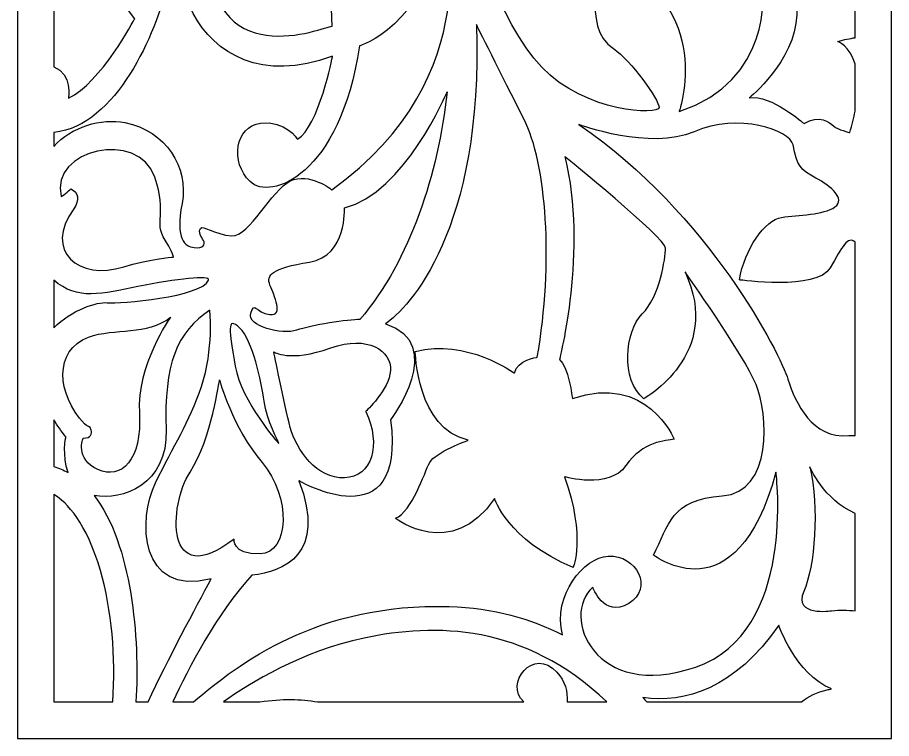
# Model space of a CAD drawing. Header units: centimetres. Extents: x -9.4 to 9.2, y -13.7 to 14.1.
# Drawn here: x -9.4 to -0.51, y -13.74 to -6.41 of the extents above; entities that cross this region are included whole.
import ezdxf

# ---------------------------------------------------------------- set-up
doc = ezdxf.new("R2010")
doc.units = ezdxf.units.CM
doc.header["$MEASUREMENT"] = 0
doc.layers.add('layer 1', color=7, linetype='Continuous')

msp = doc.modelspace()

# ---------------------------------------------------------------- linework, layer by layer
at = {"layer": 'layer 1', "color": 250}
for points, knots in [([(-9.39623, 14.10717), (-9.39623, 14.10717), (-8.4907, 14.10717), (-8.4907, 14.10717), (-8.4907, 14.10717), (-8.4907, 14.10717), (-8.28266, 14.10717), (-8.28266, 14.10717), (-8.28266, 14.10717), (-8.28266, 14.10717), (-7.49033, 14.10717), (-7.49033, 14.10717), (-7.49033, 14.10717), (-7.49033, 14.10717), (-7.18845, 14.10717), (-7.18845, 14.10717), (-7.18845, 14.10717), (-7.18845, 14.10717), (-0.5088, 14.10717), (-0.5088, 14.10717), (-0.5088, 14.10717), (-0.5088, 14.10717), (-0.5088, 12.865), (-0.5088, 12.865), (-0.5088, 12.865), (-0.5088, 12.865), (-0.5088, 11.52981), (-0.5088, 11.52981), (-0.5088, 11.52981), (-0.5088, 11.52981), (-0.5088, 10.46051), (-0.5088, 10.46051), (-0.5088, 10.46051), (-0.5088, 10.46051), (-0.5088, 10.13967), (-0.5088, 10.13967), (-0.5088, 10.13967), (-0.5088, 10.13967), (-0.5088, 3.6495), (-0.5088, 3.6495), (-0.5088, 3.6495), (-0.5088, 3.6495), (-0.5088, 3.05966), (-0.5088, 3.05966), (-0.5088, 3.05966), (-0.5088, 3.05966), (-0.5088, 2.60415), (-0.5088, 2.60415), (-0.5088, 2.60415), (-0.5088, 2.60415), (-0.5088, 1.67173), (-0.5088, 1.67173), (-0.5088, 1.67173), (-0.5088, 1.67173), (-0.5088, -2.75053), (-0.5088, -2.75053), (-0.5088, -2.75053), (-0.5088, -2.75053), (-0.5088, -3.219), (-0.5088, -3.219), (-0.5088, -3.219), (-0.5088, -3.219), (-0.5088, -6.68845), (-0.5088, -6.68845), (-0.5088, -6.68845), (-0.5088, -6.68845), (-0.5088, -9.0131), (-0.5088, -9.0131), (-0.5088, -9.0131), (-0.5088, -9.0131), (-0.5088, -10.85505), (-0.5088, -10.85505), (-0.5088, -10.85505), (-0.5088, -10.85505), (-0.5088, -11.49951), (-0.5088, -11.49951), (-0.5088, -11.49951), (-0.5088, -11.49951), (-0.5088, -12.5792), (-0.5088, -12.5792), (-0.5088, -12.5792), (-0.5088, -12.5792), (-0.5088, -13.22726), (-0.5088, -13.22726), (-0.5088, -13.22726), (-0.5088, -13.22726), (-0.5088, -13.53174), (-0.5088, -13.53174), (-0.5088, -13.53174), (-0.5088, -13.53174), (-0.5088, -13.7401), (-0.5088, -13.7401), (-0.5088, -13.7401), (-0.5088, -13.7401), (-0.67726, -13.7401), (-0.67726, -13.7401), (-0.67726, -13.7401), (-0.67726, -13.7401), (-1.42322, -13.7401), (-1.42322, -13.7401), (-1.42322, -13.7401), (-1.42322, -13.7401), (-1.69463, -13.7401), (-1.69463, -13.7401), (-1.69463, -13.7401), (-1.69463, -13.7401), (-2.72002, -13.7401), (-2.72002, -13.7401), (-2.72002, -13.7401), (-2.72002, -13.7401), (-3.06155, -13.7401), (-3.06155, -13.7401), (-3.06155, -13.7401), (-3.06155, -13.7401), (-4.01092, -13.7401), (-4.01092, -13.7401), (-4.01092, -13.7401), (-4.01092, -13.7401), (-6.15365, -13.7401), (-6.15365, -13.7401), (-6.15365, -13.7401), (-6.15365, -13.7401), (-7.44628, -13.7401), (-7.44628, -13.7401), (-7.44628, -13.7401), (-7.44628, -13.7401), (-8.22755, -13.7401), (-8.22755, -13.7401), (-8.22755, -13.7401), (-8.22755, -13.7401), (-8.2384, -13.7401), (-8.2384, -13.7401), (-8.2384, -13.7401), (-8.2384, -13.7401), (-8.47223, -13.7401), (-8.47223, -13.7401), (-8.47223, -13.7401), (-8.47223, -13.7401), (-9.39623, -13.7401), (-9.39623, -13.7401), (-9.39623, -13.7401), (-9.39623, -13.7401), (-9.39623, -11.70663), (-9.39623, -11.70663), (-9.39623, -11.70663), (-9.39623, -11.70663), (-9.39623, -10.98146), (-9.39623, -10.98146), (-9.39623, -10.98146), (-9.39623, -10.98146), (-9.39623, -7.4774), (-9.39623, -7.4774), (-9.39623, -7.4774), (-9.39623, -7.4774), (-9.39623, -6.98407), (-9.39623, -6.98407), (-9.39623, -6.98407), (-9.39623, -6.98407), (-9.39623, -5.33822), (-9.39623, -5.33822), (-9.39623, -5.33822), (-9.39623, -5.33822), (-9.39623, -4.72752), (-9.39623, -4.72752), (-9.39623, -4.72752), (-9.39623, -4.72752), (-9.39623, 2.55554), (-9.39623, 2.55554), (-9.39623, 2.55554), (-9.39623, 2.55554), (-9.39623, 2.83152), (-9.39623, 2.83152), (-9.39623, 2.83152), (-9.39623, 2.83152), (-9.39623, 5.08445), (-9.39623, 5.08445), (-9.39623, 5.08445), (-9.39623, 5.08445), (-9.39623, 5.74677), (-9.39623, 5.74677), (-9.39623, 5.74677), (-9.39623, 5.74677), (-9.39623, 6.24255), (-9.39623, 6.24255), (-9.39623, 6.24255), (-9.39623, 6.24255), (-9.39623, 6.90871), (-9.39623, 6.90871), (-9.39623, 6.90871), (-9.39623, 6.90871), (-9.39623, 14.10717), (-9.39623, 14.10717)], [0, 0, 0, 0, 0.0204082, 0.0204082, 0.0204082, 0.0204082, 0.0408163, 0.0408163, 0.0408163, 0.0408163, 0.0612245, 0.0612245, 0.0612245, 0.0612245, 0.0816327, 0.0816327, 0.0816327, 0.0816327, 0.1020408, 0.1020408, 0.1020408, 0.1020408, 0.122449, 0.122449, 0.122449, 0.122449, 0.1428571, 0.1428571, 0.1428571, 0.1428571, 0.1632653, 0.1632653, 0.1632653, 0.1632653, 0.1836735, 0.1836735, 0.1836735, 0.1836735, 0.2040816, 0.2040816, 0.2040816, 0.2040816, 0.2244898, 0.2244898, 0.2244898, 0.2244898, 0.244898, 0.244898, 0.244898, 0.244898, 0.2653061, 0.2653061, 0.2653061, 0.2653061, 0.2857143, 0.2857143, 0.2857143, 0.2857143, 0.3061224, 0.3061224, 0.3061224, 0.3061224, 0.3265306, 0.3265306, 0.3265306, 0.3265306, 0.3469388, 0.3469388, 0.3469388, 0.3469388, 0.3673469, 0.3673469, 0.3673469, 0.3673469, 0.3877551, 0.3877551, 0.3877551, 0.3877551, 0.4081633, 0.4081633, 0.4081633, 0.4081633, 0.4285714, 0.4285714, 0.4285714, 0.4285714, 0.4489796, 0.4489796, 0.4489796, 0.4489796, 0.4693878, 0.4693878, 0.4693878, 0.4693878, 0.4897959, 0.4897959, 0.4897959, 0.4897959, 0.5102041, 0.5102041, 0.5102041, 0.5102041, 0.5306122, 0.5306122, 0.5306122, 0.5306122, 0.5510204, 0.5510204, 0.5510204, 0.5510204, 0.5714286, 0.5714286, 0.5714286, 0.5714286, 0.5918367, 0.5918367, 0.5918367, 0.5918367, 0.6122449, 0.6122449, 0.6122449, 0.6122449, 0.6326531, 0.6326531, 0.6326531, 0.6326531, 0.6530612, 0.6530612, 0.6530612, 0.6530612, 0.6734694, 0.6734694, 0.6734694, 0.6734694, 0.6938776, 0.6938776, 0.6938776, 0.6938776, 0.7142857, 0.7142857, 0.7142857, 0.7142857, 0.7346939, 0.7346939, 0.7346939, 0.7346939, 0.755102, 0.755102, 0.755102, 0.755102, 0.7755102, 0.7755102, 0.7755102, 0.7755102, 0.7959184, 0.7959184, 0.7959184, 0.7959184, 0.8163265, 0.8163265, 0.8163265, 0.8163265, 0.8367347, 0.8367347, 0.8367347, 0.8367347, 0.8571429, 0.8571429, 0.8571429, 0.8571429, 0.877551, 0.877551, 0.877551, 0.877551, 0.8979592, 0.8979592, 0.8979592, 0.8979592, 0.9183673, 0.9183673, 0.9183673, 0.9183673, 0.9387755, 0.9387755, 0.9387755, 0.9387755, 0.9591837, 0.9591837, 0.9591837, 0.9591837, 1, 1, 1, 1]), ([(-9.02592, -7.57534), (-8.38208, -7.50435), (-7.9963, -6.5673), (-7.8628, -6.05947), (-7.8628, -6.05947), (-7.29808, -3.91142), (-7.52797, -2.61432), (-8.2143, -1.07359), (-8.2143, -1.07359), (-8.27602, -1.07367), (-6.28054, -2.48414), (-6.1973, -6.49625), (-6.1973, -6.49625), (-6.18933, -6.46421), (-7.4147, -7.02901), (-7.44969, -5.75959), (-7.44969, -5.75959), (-7.44969, -5.75959), (-7.19497, -5.88511), (-7.08536, -5.69014), (-7.08536, -5.69014), (-6.97576, -5.49517), (-7.09994, -5.21529), (-7.38193, -5.28721), (-7.38193, -5.28721), (-8.13506, -5.60031), (-7.63028, -7.34027), (-6.19303, -6.79901), (-6.19303, -6.79901), (-6.19303, -6.79901), (-6.33067, -7.51797), (-6.54964, -7.64411), (-6.54964, -7.64411), (-6.54964, -7.64411), (-6.66851, -7.4486), (-6.92503, -7.48013), (-6.92503, -7.48013), (-7.18154, -7.51167), (-7.23563, -7.87803), (-7.03146, -8.07527), (-7.03146, -8.07527), (-6.82729, -8.27251), (-6.11425, -8.01524), (-5.91859, -6.6946), (-5.91859, -6.6946), (-5.91859, -6.6946), (-5.27262, -6.5209), (-5.00447, -5.40692), (-5.00447, -5.40692), (-5.08881, -5.43122), (-4.57507, -6.98459), (-6.19894, -8.1591), (-6.19894, -8.1591), (-6.19894, -8.1591), (-6.43138, -7.97636), (-6.62274, -8.06773), (-6.62274, -8.06773), (-6.81409, -8.1591), (-7.03566, -8.63626), (-7.21694, -8.62611), (-7.21694, -8.62611), (-7.39822, -8.61595), (-7.51305, -8.51147), (-7.53617, -8.55031), (-7.53617, -8.55031), (-7.55929, -8.58915), (-7.52846, -8.63576), (-7.50534, -8.6746), (-7.50534, -8.6746), (-7.48223, -8.71344), (-7.50672, -8.75805), (-7.60053, -8.74632), (-7.60053, -8.74632), (-7.69433, -8.73459), (-7.79215, -8.66776), (-7.72268, -8.2972), (-7.72268, -8.2972), (-7.65321, -7.92664), (-7.88561, -7.55885), (-8.30364, -7.47486), (-8.30364, -7.47486), (-8.54654, -7.42607), (-8.84887, -7.51763), (-9.02592, -7.71831), (-9.02592, -7.71831), (-9.02592, -7.71831), (-9.02592, -7.57534), (-9.02592, -7.57534)], [0, 0, 0, 0, 0.0434783, 0.0434783, 0.0434783, 0.0434783, 0.0869565, 0.0869565, 0.0869565, 0.0869565, 0.1304348, 0.1304348, 0.1304348, 0.1304348, 0.173913, 0.173913, 0.173913, 0.173913, 0.2173913, 0.2173913, 0.2173913, 0.2173913, 0.2608696, 0.2608696, 0.2608696, 0.2608696, 0.3043478, 0.3043478, 0.3043478, 0.3043478, 0.3478261, 0.3478261, 0.3478261, 0.3478261, 0.3913043, 0.3913043, 0.3913043, 0.3913043, 0.4347826, 0.4347826, 0.4347826, 0.4347826, 0.4782609, 0.4782609, 0.4782609, 0.4782609, 0.5217391, 0.5217391, 0.5217391, 0.5217391, 0.5652174, 0.5652174, 0.5652174, 0.5652174, 0.6086957, 0.6086957, 0.6086957, 0.6086957, 0.6521739, 0.6521739, 0.6521739, 0.6521739, 0.6956522, 0.6956522, 0.6956522, 0.6956522, 0.7391304, 0.7391304, 0.7391304, 0.7391304, 0.7826087, 0.7826087, 0.7826087, 0.7826087, 0.826087, 0.826087, 0.826087, 0.826087, 0.8695652, 0.8695652, 0.8695652, 0.8695652, 0.9130435, 0.9130435, 0.9130435, 0.9130435, 1, 1, 1, 1]), ([(-0.87911, -6.6113), (-0.93236, -6.61833), (-0.99059, -6.63086), (-1.05424, -6.64961), (-1.05424, -6.64961), (-1.05424, -6.64961), (-0.93488, -6.69291), (-0.87911, -6.88083), (-0.87911, -6.88083), (-0.87911, -6.88083), (-0.87911, -7.35887), (-0.87911, -7.35887), (-0.87911, -7.35887), (-0.89211, -7.42525), (-0.91001, -7.49756), (-0.93392, -7.5765), (-0.93392, -7.5765), (-0.93392, -7.5765), (-1.05447, -7.54612), (-1.09667, -7.50967), (-1.09667, -7.50967), (-1.13886, -7.47321), (-1.24133, -7.38815), (-1.39804, -7.48536), (-1.39804, -7.48536), (-1.39804, -7.48536), (-1.73211, -7.18691), (-1.95562, -7.22325), (-1.95562, -7.22325), (-1.95562, -7.22325), (-1.4917, -6.85565), (-1.47136, -6.37692), (-1.47136, -6.37692), (-1.45103, -5.89819), (-1.56506, -5.61589), (-1.98061, -5.70999), (-1.98061, -5.70999), (-2.39616, -5.80409), (-2.12729, -6.32374), (-1.81768, -6.12323), (-1.81768, -6.12323), (-1.81768, -6.12323), (-1.71338, -7.05074), (-2.66786, -7.36192), (-2.66786, -7.36192), (-2.66786, -7.36192), (-2.29606, -6.28593), (-3.38261, -5.82762), (-3.38261, -5.82762), (-3.38261, -5.82762), (-2.28836, -4.82555), (-3.58297, -3.52829), (-3.58297, -3.52829), (-3.58297, -3.52829), (-3.06937, -3.53548), (-2.83621, -3.88069), (-2.83621, -3.88069), (-2.60304, -4.22591), (-2.76335, -4.62989), (-2.87264, -4.91634), (-2.87264, -4.91634), (-2.98194, -5.2028), (-3.07666, -5.51863), (-2.81435, -5.75367), (-2.81435, -5.75367), (-2.55204, -5.98871), (-2.12214, -5.7904), (-2.10757, -5.65084), (-2.10757, -5.65084), (-2.10757, -5.65084), (-1.51356, -5.79063), (-1.15366, -5.39361), (-1.15366, -5.39361), (-0.79377, -4.9966), (-0.7666, -4.14838), (-1.6969, -4.07309), (-1.6969, -4.07309), (-2.62719, -3.99779), (-2.76979, -3.55913), (-2.8377, -3.49068), (-2.8377, -3.49068), (-2.9056, -3.42223), (-3.09574, -3.26479), (-3.19759, -3.26479), (-3.19759, -3.26479), (-3.19759, -3.26479), (-2.69746, -3.22434), (-2.25299, -3.54329), (-2.25299, -3.54329), (-2.02276, -3.7085), (-1.27051, -4.39356), (-0.87911, -3.91583), (-0.87911, -3.91583), (-0.87911, -3.91583), (-0.87911, -6.6113), (-0.87911, -6.6113)], [0, 0, 0, 0, 0.04, 0.04, 0.04, 0.04, 0.08, 0.08, 0.08, 0.08, 0.12, 0.12, 0.12, 0.12, 0.16, 0.16, 0.16, 0.16, 0.2, 0.2, 0.2, 0.2, 0.24, 0.24, 0.24, 0.24, 0.28, 0.28, 0.28, 0.28, 0.32, 0.32, 0.32, 0.32, 0.36, 0.36, 0.36, 0.36, 0.4, 0.4, 0.4, 0.4, 0.44, 0.44, 0.44, 0.44, 0.48, 0.48, 0.48, 0.48, 0.52, 0.52, 0.52, 0.52, 0.56, 0.56, 0.56, 0.56, 0.6, 0.6, 0.6, 0.6, 0.64, 0.64, 0.64, 0.64, 0.68, 0.68, 0.68, 0.68, 0.72, 0.72, 0.72, 0.72, 0.76, 0.76, 0.76, 0.76, 0.8, 0.8, 0.8, 0.8, 0.84, 0.84, 0.84, 0.84, 0.88, 0.88, 0.88, 0.88, 0.92, 0.92, 0.92, 0.92, 1, 1, 1, 1]), ([(-9.02592, -5.12047), (-8.85524, -5.00102), (-8.70244, -4.8572), (-8.65953, -4.70637), (-8.65953, -4.70637), (-8.54924, -4.3187), (-8.33782, -4.2541), (-8.2827, -4.19872), (-8.2827, -4.19872), (-8.2827, -4.19872), (-9.02816, -5.40469), (-8.20438, -6.41807), (-8.20438, -6.41807), (-8.20438, -6.41807), (-8.55306, -7.07935), (-8.87759, -7.22552), (-8.87759, -7.22552), (-8.87759, -7.22552), (-8.83424, -6.98332), (-9.02592, -6.90592), (-9.02592, -6.90592), (-9.02592, -6.90592), (-9.02592, -5.12047), (-9.02592, -5.12047)], [0, 0, 0, 0, 0.1428571, 0.1428571, 0.1428571, 0.1428571, 0.2857143, 0.2857143, 0.2857143, 0.2857143, 0.4285714, 0.4285714, 0.4285714, 0.4285714, 0.5714286, 0.5714286, 0.5714286, 0.5714286, 0.7142857, 0.7142857, 0.7142857, 0.7142857, 1, 1, 1, 1]), ([(-3.44308, -5.83862), (-3.44308, -5.83862), (-3.73263, -5.92265), (-3.92566, -5.80766), (-3.92566, -5.80766), (-4.11869, -5.69268), (-4.10992, -5.63961), (-4.20644, -5.70595), (-4.20644, -5.70595), (-4.30295, -5.77228), (-4.5925, -5.80324), (-4.82063, -5.39638), (-4.82063, -5.39638), (-4.82063, -5.39638), (-4.50541, -6.44802), (-4.0649, -6.91145), (-4.0649, -6.91145), (-3.6244, -7.37488), (-2.87138, -7.40064), (-2.87173, -7.32243), (-2.87173, -7.32243), (-2.87207, -7.24421), (-3.15876, -6.83893), (-3.33588, -6.72264), (-3.33588, -6.72264), (-3.68014, -6.49663), (-3.44308, -5.83862), (-3.44308, -5.83862)], [0, 0, 0, 0, 0.125, 0.125, 0.125, 0.125, 0.25, 0.25, 0.25, 0.25, 0.375, 0.375, 0.375, 0.375, 0.5, 0.5, 0.5, 0.5, 0.625, 0.625, 0.625, 0.625, 0.75, 0.75, 0.75, 0.75, 1, 1, 1, 1]), ([(-7.01191, -12.07879), (-6.68841, -12.04325), (-6.24941, -11.86559), (-6.53408, -11.11818), (-6.53408, -11.11818), (-6.53408, -11.11818), (-5.44302, -11.74808), (-5.60172, -10.49828), (-5.60172, -10.49828), (-5.60172, -10.49828), (-5.02038, -9.72228), (-5.65403, -9.52131), (-5.65403, -9.52131), (-5.4254, -9.3663), (-4.65587, -8.57004), (-4.7298, -6.47741), (-4.7298, -6.47741), (-4.7298, -6.47741), (-4.47645, -6.98582), (-4.24683, -7.43726), (-4.24683, -7.43726), (-4.01722, -7.88868), (-3.94142, -8.89645), (-4.11145, -9.86238), (-4.11145, -9.86238), (-4.11145, -9.86238), (-4.31901, -9.8863), (-4.34179, -10.02404), (-4.34179, -10.02404), (-4.34179, -10.02404), (-4.83574, -9.66437), (-5.35196, -9.80212), (-5.35196, -9.80212), (-5.35196, -9.80212), (-5.33628, -10.59034), (-4.81246, -10.70513), (-4.81246, -10.70513), (-4.81246, -10.70513), (-5.14943, -10.82823), (-5.20498, -10.93321), (-5.20498, -10.93321), (-5.26052, -11.03819), (-5.3855, -11.43013), (-5.55213, -11.50012), (-5.55213, -11.50012), (-5.55213, -11.50012), (-4.9828, -11.94105), (-4.54539, -11.29715), (-4.54539, -11.29715), (-4.54539, -11.29715), (-4.41736, -11.71955), (-3.74693, -12.00058), (-3.74693, -12.00058), (-3.74693, -12.00058), (-3.61418, -11.69947), (-3.83323, -11.07719), (-3.83323, -11.07719), (-3.83323, -11.07719), (-3.38185, -11.21101), (-3.20927, -10.96343), (-3.20927, -10.96343), (-3.03668, -10.71586), (-2.80435, -10.70917), (-2.71806, -10.69578), (-2.71806, -10.69578), (-2.71806, -10.69578), (-2.99685, -10.01997), (-3.75357, -10.28093), (-3.75357, -10.28093), (-3.75357, -10.28093), (-3.7934, -9.94636), (-3.88633, -9.88614), (-3.88633, -9.88614), (-3.88633, -9.88614), (-3.59491, -8.77412), (-3.83124, -7.8212), (-3.83124, -7.8212), (-3.83124, -7.8212), (-2.80714, -8.64933), (-2.80714, -8.75143), (-2.80714, -8.75143), (-2.80714, -8.85353), (-2.86341, -9.23924), (-3.04347, -9.42075), (-3.04347, -9.42075), (-3.22353, -9.60226), (-3.26409, -10.09207), (-3.02718, -10.28312), (-3.02718, -10.28312), (-3.02718, -10.28312), (-2.21381, -9.82938), (-2.60865, -8.99355), (-2.60865, -8.99355), (-2.60865, -8.99355), (-2.00918, -9.83976), (-1.88558, -10.13879), (-1.88558, -10.13879), (-1.76198, -10.43782), (-1.71254, -11.23524), (-2.23167, -11.27262), (-2.23167, -11.27262), (-2.75079, -11.31), (-2.77578, -11.56757), (-2.92815, -11.8736), (-2.92815, -11.8736), (-2.92815, -11.8736), (-2.09017, -12.52815), (-1.68389, -11.03196), (-1.68389, -11.03196), (-1.68389, -11.03196), (-1.46812, -12.65756), (-2.49882, -13.013), (-2.49882, -13.013), (-3.52952, -13.36844), (-3.87828, -12.49008), (-3.54635, -12.20055), (-3.54635, -12.20055), (-3.54635, -12.20055), (-3.43915, -12.51715), (-3.18123, -12.36602), (-3.18123, -12.36602), (-2.9233, -12.21489), (-3.10241, -11.86949), (-3.38902, -11.88387), (-3.38902, -11.88387), (-3.638, -11.89636), (-3.95643, -12.28265), (-3.85373, -12.68539), (-3.85373, -12.68539), (-4.17157, -12.52306), (-4.55364, -12.40995), (-5.00744, -12.3974), (-5.00744, -12.3974), (-6.34822, -12.36036), (-7.14468, -12.97523), (-7.60537, -13.36681), (-7.60537, -13.36681), (-7.60537, -13.36681), (-7.81575, -13.36681), (-7.81575, -13.36681), (-7.81575, -13.36681), (-7.66214, -13.03449), (-7.36892, -12.46353), (-7.01191, -12.07879)], [0, 0, 0, 0, 0.027027, 0.027027, 0.027027, 0.027027, 0.0540541, 0.0540541, 0.0540541, 0.0540541, 0.0810811, 0.0810811, 0.0810811, 0.0810811, 0.1081081, 0.1081081, 0.1081081, 0.1081081, 0.1351351, 0.1351351, 0.1351351, 0.1351351, 0.1621622, 0.1621622, 0.1621622, 0.1621622, 0.1891892, 0.1891892, 0.1891892, 0.1891892, 0.2162162, 0.2162162, 0.2162162, 0.2162162, 0.2432432, 0.2432432, 0.2432432, 0.2432432, 0.2702703, 0.2702703, 0.2702703, 0.2702703, 0.2972973, 0.2972973, 0.2972973, 0.2972973, 0.3243243, 0.3243243, 0.3243243, 0.3243243, 0.3513514, 0.3513514, 0.3513514, 0.3513514, 0.3783784, 0.3783784, 0.3783784, 0.3783784, 0.4054054, 0.4054054, 0.4054054, 0.4054054, 0.4324324, 0.4324324, 0.4324324, 0.4324324, 0.4594595, 0.4594595, 0.4594595, 0.4594595, 0.4864865, 0.4864865, 0.4864865, 0.4864865, 0.5135135, 0.5135135, 0.5135135, 0.5135135, 0.5405405, 0.5405405, 0.5405405, 0.5405405, 0.5675676, 0.5675676, 0.5675676, 0.5675676, 0.5945946, 0.5945946, 0.5945946, 0.5945946, 0.6216216, 0.6216216, 0.6216216, 0.6216216, 0.6486486, 0.6486486, 0.6486486, 0.6486486, 0.6756757, 0.6756757, 0.6756757, 0.6756757, 0.7027027, 0.7027027, 0.7027027, 0.7027027, 0.7297297, 0.7297297, 0.7297297, 0.7297297, 0.7567568, 0.7567568, 0.7567568, 0.7567568, 0.7837838, 0.7837838, 0.7837838, 0.7837838, 0.8108108, 0.8108108, 0.8108108, 0.8108108, 0.8378378, 0.8378378, 0.8378378, 0.8378378, 0.8648649, 0.8648649, 0.8648649, 0.8648649, 0.8918919, 0.8918919, 0.8918919, 0.8918919, 0.9189189, 0.9189189, 0.9189189, 0.9189189, 0.9459459, 0.9459459, 0.9459459, 0.9459459, 1, 1, 1, 1]), ([(-5.02621, -7.16164), (-5.02621, -7.16164), (-5.46462, -8.19617), (-6.07202, -8.34146), (-6.07202, -8.34146), (-6.07202, -8.34146), (-6.03982, -8.82831), (-6.42619, -8.89322), (-6.42619, -8.89322), (-6.81256, -8.95813), (-6.86891, -9.02305), (-6.82866, -9.12853), (-6.82866, -9.12853), (-6.78841, -9.23401), (-6.68301, -9.44606), (-6.83194, -9.42737), (-6.83194, -9.42737), (-6.98087, -9.40868), (-6.98118, -9.28377), (-7.02463, -9.4146), (-7.02463, -9.4146), (-7.06808, -9.54543), (-6.70079, -9.63653), (-6.55811, -9.58665), (-6.55811, -9.58665), (-6.41543, -9.53677), (-6.0254, -9.47721), (-5.91374, -9.47721), (-5.91374, -9.47721), (-5.39431, -8.86688), (-5.12235, -7.99486), (-5.02621, -7.16164)], [0, 0, 0, 0, 0.1111111, 0.1111111, 0.1111111, 0.1111111, 0.2222222, 0.2222222, 0.2222222, 0.2222222, 0.3333333, 0.3333333, 0.3333333, 0.3333333, 0.4444444, 0.4444444, 0.4444444, 0.4444444, 0.5555556, 0.5555556, 0.5555556, 0.5555556, 0.6666667, 0.6666667, 0.6666667, 0.6666667, 0.7777778, 0.7777778, 0.7777778, 0.7777778, 1, 1, 1, 1]), ([(-0.87911, -10.65689), (-0.89989, -10.65612), (-0.92136, -10.65665), (-0.94354, -10.65864), (-0.94354, -10.65864), (-1.31606, -10.69202), (-1.48456, -10.33076), (-1.56147, -10.08526), (-1.56147, -10.08526), (-1.63838, -9.83976), (-2.35664, -8.40137), (-3.68742, -7.49529), (-3.68742, -7.49529), (-3.68742, -7.49529), (-2.96111, -7.76336), (-2.51549, -7.56735), (-2.51549, -7.56735), (-2.06988, -7.37134), (-1.53828, -7.54989), (-1.51043, -7.70194), (-1.51043, -7.70194), (-1.47205, -7.91149), (-1.43199, -7.95775), (-1.27841, -8.03928), (-1.27841, -8.03928), (-1.12482, -8.1208), (-0.97108, -8.25124), (-1.08431, -8.33277), (-1.08431, -8.33277), (-1.19753, -8.41429), (-1.45633, -8.41429), (-1.62617, -8.43875), (-1.62617, -8.43875), (-1.79601, -8.46321), (-2.00628, -8.76485), (-2.05481, -9.07465), (-2.05481, -9.07465), (-2.05481, -9.07465), (-1.27032, -9.18879), (-1.13283, -8.95236), (-1.13283, -8.95236), (-1.00668, -8.73544), (-0.95543, -8.62149), (-0.87911, -8.69233), (-0.87911, -8.69233), (-0.87911, -8.69233), (-0.87911, -10.65689), (-0.87911, -10.65689)], [0, 0, 0, 0, 0.0769231, 0.0769231, 0.0769231, 0.0769231, 0.1538462, 0.1538462, 0.1538462, 0.1538462, 0.2307692, 0.2307692, 0.2307692, 0.2307692, 0.3076923, 0.3076923, 0.3076923, 0.3076923, 0.3846154, 0.3846154, 0.3846154, 0.3846154, 0.4615385, 0.4615385, 0.4615385, 0.4615385, 0.5384615, 0.5384615, 0.5384615, 0.5384615, 0.6153846, 0.6153846, 0.6153846, 0.6153846, 0.6923077, 0.6923077, 0.6923077, 0.6923077, 0.7692308, 0.7692308, 0.7692308, 0.7692308, 0.8461538, 0.8461538, 0.8461538, 0.8461538, 1, 1, 1, 1]), ([(-7.81866, -8.84407), (-7.81866, -8.84407), (-8.07452, -8.86369), (-8.31383, -8.94056), (-8.31383, -8.94056), (-8.77199, -9.08769), (-9.13689, -8.78181), (-8.82376, -8.3513), (-8.82376, -8.3513), (-8.76162, -8.26586), (-8.77551, -8.18248), (-8.85237, -8.14941), (-8.85237, -8.14941), (-8.85237, -8.14941), (-8.92406, -8.21402), (-8.95194, -8.22605), (-8.95194, -8.22605), (-9.0699, -7.74444), (-8.16646, -7.54278), (-8.00025, -8.02874), (-8.00025, -8.02874), (-7.86833, -8.41453), (-8.0152, -8.47786), (-7.89557, -8.6701), (-7.89557, -8.6701), (-7.77593, -8.86234), (-7.81866, -8.84407), (-7.81866, -8.84407)], [0, 0, 0, 0, 0.125, 0.125, 0.125, 0.125, 0.25, 0.25, 0.25, 0.25, 0.375, 0.375, 0.375, 0.375, 0.5, 0.5, 0.5, 0.5, 0.625, 0.625, 0.625, 0.625, 0.75, 0.75, 0.75, 0.75, 1, 1, 1, 1]), ([(-9.02592, -9.07672), (-8.78873, -9.28989), (-8.5337, -9.21395), (-8.17165, -9.14226), (-8.17165, -9.14226), (-7.77429, -9.06358), (-7.43378, -9.02462), (-7.45449, -9.07788), (-7.45449, -9.07788), (-7.52079, -9.24828), (-8.35942, -9.31931), (-8.48386, -9.30677), (-8.48386, -9.30677), (-8.58294, -9.2968), (-8.84837, -9.37606), (-9.02592, -9.56412), (-9.02592, -9.56412), (-9.02592, -9.56412), (-9.02592, -9.07672), (-9.02592, -9.07672)], [0, 0, 0, 0, 0.1666667, 0.1666667, 0.1666667, 0.1666667, 0.3333333, 0.3333333, 0.3333333, 0.3333333, 0.5, 0.5, 0.5, 0.5, 0.6666667, 0.6666667, 0.6666667, 0.6666667, 1, 1, 1, 1]), ([(-8.61653, -11.26706), (-8.33259, -11.32429), (-7.86511, -11.15493), (-7.885, -10.60026), (-7.885, -10.60026), (-7.90881, -9.93636), (-7.77391, -9.59934), (-7.44064, -9.38337), (-7.44064, -9.38337), (-7.44064, -9.38337), (-7.397, -9.77839), (-7.52594, -10.15833), (-7.52594, -10.15833), (-7.65489, -10.53827), (-7.80367, -10.74824), (-7.99212, -11.13818), (-7.99212, -11.13818), (-8.17131, -11.50895), (-8.16436, -12.29865), (-7.42601, -12.11528), (-7.42601, -12.11528), (-7.58317, -12.40426), (-7.86757, -12.93692), (-8.06736, -13.36681), (-8.06736, -13.36681), (-8.06736, -13.36681), (-8.19262, -13.36681), (-8.19262, -13.36681), (-8.19262, -13.36681), (-8.15034, -12.72817), (-8.23359, -11.76283), (-8.61653, -11.26706)], [0, 0, 0, 0, 0.1111111, 0.1111111, 0.1111111, 0.1111111, 0.2222222, 0.2222222, 0.2222222, 0.2222222, 0.3333333, 0.3333333, 0.3333333, 0.3333333, 0.4444444, 0.4444444, 0.4444444, 0.4444444, 0.5555556, 0.5555556, 0.5555556, 0.5555556, 0.6666667, 0.6666667, 0.6666667, 0.6666667, 0.7777778, 0.7777778, 0.7777778, 0.7777778, 1, 1, 1, 1]), ([(-7.84136, -9.45444), (-8.07193, -9.64222), (-8.41157, -9.55992), (-8.67361, -9.65722), (-8.67361, -9.65722), (-9.0282, -9.78885), (-9.00005, -10.23812), (-8.71378, -10.53916), (-8.71378, -10.53916), (-8.68643, -10.56788), (-8.65827, -10.55788), (-8.64721, -10.60222), (-8.64721, -10.60222), (-8.63836, -10.63737), (-8.64256, -10.68425), (-8.72809, -10.68425), (-8.72809, -10.68425), (-8.72809, -10.68425), (-8.81709, -10.89583), (-8.57904, -11.00381), (-8.57904, -11.00381), (-8.34099, -11.1118), (-8.12717, -10.90741), (-8.15692, -10.42748), (-8.15692, -10.42748), (-8.18668, -9.94756), (-7.84136, -9.45444), (-7.84136, -9.45444)], [0, 0, 0, 0, 0.125, 0.125, 0.125, 0.125, 0.25, 0.25, 0.25, 0.25, 0.375, 0.375, 0.375, 0.375, 0.5, 0.5, 0.5, 0.5, 0.625, 0.625, 0.625, 0.625, 0.75, 0.75, 0.75, 0.75, 1, 1, 1, 1]), ([(-6.74012, -10.73512), (-6.73844, -10.74378), (-7.11863, -10.31392), (-7.18261, -9.95179), (-7.18261, -9.95179), (-7.24658, -9.58965), (-7.26993, -9.43414), (-7.13706, -9.56312), (-7.13706, -9.56312), (-7.00418, -9.6921), (-6.91785, -10.10384), (-6.88833, -10.30723), (-6.88833, -10.30723), (-6.8588, -10.51062), (-6.7418, -10.72647), (-6.74012, -10.73512)], [0, 0, 0, 0, 0.2, 0.2, 0.2, 0.2, 0.4, 0.4, 0.4, 0.4, 0.6, 0.6, 0.6, 0.6, 1, 1, 1, 1]), ([(-6.7904, -9.80585), (-6.7904, -9.80585), (-6.68213, -10.34576), (-6.62224, -10.57519), (-6.62224, -10.57519), (-6.56235, -10.80461), (-6.35272, -11.10045), (-6.07122, -11.08838), (-6.07122, -11.08838), (-5.78972, -11.0763), (-5.69389, -10.75631), (-5.8556, -10.41218), (-5.8556, -10.41218), (-5.8556, -10.41218), (-5.61603, -10.19482), (-5.60405, -9.99559), (-5.60405, -9.99559), (-5.59207, -9.79635), (-5.83207, -9.63195), (-6.21004, -9.76658), (-6.21004, -9.76658), (-6.6338, -9.91748), (-6.7904, -9.80585), (-6.7904, -9.80585)], [0, 0, 0, 0, 0.1428571, 0.1428571, 0.1428571, 0.1428571, 0.2857143, 0.2857143, 0.2857143, 0.2857143, 0.4285714, 0.4285714, 0.4285714, 0.4285714, 0.5714286, 0.5714286, 0.5714286, 0.5714286, 0.7142857, 0.7142857, 0.7142857, 0.7142857, 1, 1, 1, 1]), ([(-7.34272, -10.09061), (-7.34272, -10.09061), (-7.4226, -10.69298), (-7.6415, -11.02977), (-7.6415, -11.02977), (-7.86039, -11.36656), (-7.90148, -12.25654), (-7.19294, -11.7107), (-7.19294, -11.7107), (-7.19294, -11.7107), (-7.22175, -11.86749), (-6.92796, -11.86168), (-6.92796, -11.86168), (-6.63418, -11.85587), (-6.61007, -11.27923), (-6.90961, -10.93082), (-6.90961, -10.93082), (-7.20916, -10.58242), (-7.34272, -10.09061), (-7.34272, -10.09061)], [0, 0, 0, 0, 0.1666667, 0.1666667, 0.1666667, 0.1666667, 0.3333333, 0.3333333, 0.3333333, 0.3333333, 0.5, 0.5, 0.5, 0.5, 0.6666667, 0.6666667, 0.6666667, 0.6666667, 1, 1, 1, 1]), ([(-9.02592, -10.49838), (-8.99146, -10.55424), (-8.95128, -10.61223), (-8.90456, -10.67248), (-8.90456, -10.67248), (-8.90456, -10.67248), (-8.94374, -10.86345), (-8.88247, -11.03301), (-8.88247, -11.03301), (-8.92765, -11.00843), (-8.97536, -10.98861), (-9.02592, -10.97448), (-9.02592, -10.97448), (-9.02592, -10.97448), (-9.02592, -10.49838), (-9.02592, -10.49838)], [0, 0, 0, 0, 0.2, 0.2, 0.2, 0.2, 0.4, 0.4, 0.4, 0.4, 0.6, 0.6, 0.6, 0.6, 1, 1, 1, 1]), ([(-0.87911, -12.44255), (-0.95347, -12.43241), (-1.03306, -12.43097), (-1.11799, -12.44071), (-1.11799, -12.44071), (-1.11799, -12.44071), (-1.51306, -12.4995), (-1.40086, -12.24477), (-1.40086, -12.24477), (-1.28867, -11.99004), (-1.24156, -11.39298), (-1.3409, -10.97574), (-1.3409, -10.97574), (-1.3409, -10.97574), (-1.19688, -11.31319), (-0.87911, -11.44944), (-0.87911, -11.44944), (-0.87911, -11.44944), (-0.87911, -12.44255), (-0.87911, -12.44255)], [0, 0, 0, 0, 0.1666667, 0.1666667, 0.1666667, 0.1666667, 0.3333333, 0.3333333, 0.3333333, 0.3333333, 0.5, 0.5, 0.5, 0.5, 0.6666667, 0.6666667, 0.6666667, 0.6666667, 1, 1, 1, 1]), ([(-8.42833, -13.36681), (-8.42833, -13.36681), (-9.02592, -13.36681), (-9.02592, -13.36681), (-9.02592, -13.36681), (-9.02592, -13.36681), (-9.02592, -11.25767), (-9.02592, -11.25767), (-9.02592, -11.25767), (-8.89252, -11.3395), (-8.6964, -11.54009), (-8.55344, -12.03177), (-8.55344, -12.03177), (-8.43616, -12.43511), (-8.39555, -12.90953), (-8.42833, -13.36681)], [0, 0, 0, 0, 0.2, 0.2, 0.2, 0.2, 0.4, 0.4, 0.4, 0.4, 0.6, 0.6, 0.6, 0.6, 1, 1, 1, 1]), ([(-3.40309, -13.36681), (-3.40309, -13.36681), (-3.80837, -13.36681), (-3.80837, -13.36681), (-3.80837, -13.36681), (-3.79862, -13.26345), (-3.82776, -13.1591), (-3.91109, -13.06538), (-3.91109, -13.06538), (-4.14759, -12.79935), (-4.45253, -13.18649), (-4.24826, -13.36681), (-4.24826, -13.36681), (-4.24826, -13.36681), (-6.34543, -13.36681), (-6.34543, -13.36681), (-6.34543, -13.36681), (-6.51424, -13.33889), (-6.70265, -13.33261), (-6.93052, -13.36681), (-6.93052, -13.36681), (-6.93052, -13.36681), (-7.30021, -13.36681), (-7.30021, -13.36681), (-7.30021, -13.36681), (-7.03449, -13.17763), (-6.50682, -12.85122), (-5.87239, -12.71808), (-5.87239, -12.71808), (-5.14981, -12.56645), (-4.24546, -12.56934), (-3.40309, -13.36681)], [0, 0, 0, 0, 0.1111111, 0.1111111, 0.1111111, 0.1111111, 0.2222222, 0.2222222, 0.2222222, 0.2222222, 0.3333333, 0.3333333, 0.3333333, 0.3333333, 0.4444444, 0.4444444, 0.4444444, 0.4444444, 0.5555556, 0.5555556, 0.5555556, 0.5555556, 0.6666667, 0.6666667, 0.6666667, 0.6666667, 0.7777778, 0.7777778, 0.7777778, 0.7777778, 1, 1, 1, 1]), ([(-3.03595, -13.32303), (-2.61547, -13.38749), (-2.09841, -13.22937), (-1.6541, -12.58795), (-1.6541, -12.58795), (-1.6541, -12.58795), (-1.49135, -13.07899), (-1.11856, -13.23577), (-1.11856, -13.23577), (-1.13358, -13.23816), (-1.14894, -13.24106), (-1.16465, -13.2445), (-1.16465, -13.2445), (-1.26524, -13.26655), (-1.35142, -13.30953), (-1.42495, -13.36681), (-1.42495, -13.36681), (-1.42495, -13.36681), (-2.99748, -13.36681), (-2.99748, -13.36681), (-2.99748, -13.36681), (-3.01002, -13.35226), (-3.02286, -13.33766), (-3.03595, -13.32303)], [0, 0, 0, 0, 0.1428571, 0.1428571, 0.1428571, 0.1428571, 0.2857143, 0.2857143, 0.2857143, 0.2857143, 0.4285714, 0.4285714, 0.4285714, 0.4285714, 0.5714286, 0.5714286, 0.5714286, 0.5714286, 0.7142857, 0.7142857, 0.7142857, 0.7142857, 1, 1, 1, 1])]:
    msp.add_open_spline(points, degree=3, knots=knots, dxfattribs=at)

doc.saveas('drawing.dxf')
